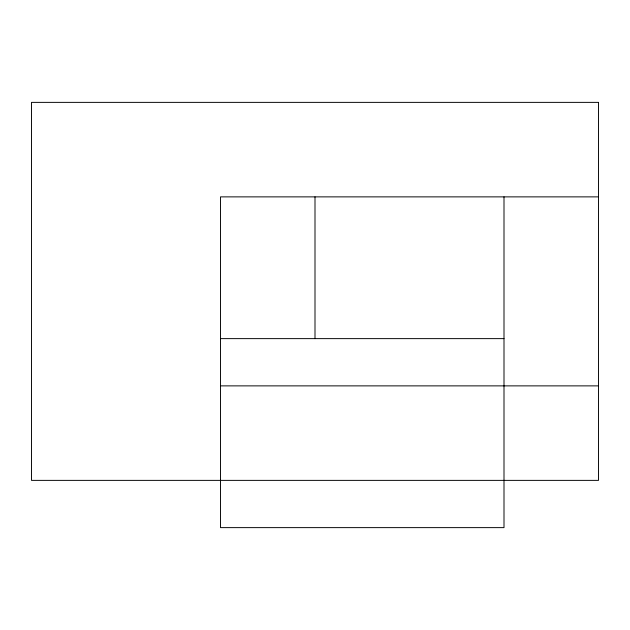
<?xml version="1.0" encoding="UTF-8"?>
<svg xmlns="http://www.w3.org/2000/svg" width="630" height="630" viewBox="0 0 630 630"><rect width="100%" height="100%" fill="white"/><g stroke="black" fill="none" stroke-linecap="round" stroke-linejoin="round"><path stroke-width="0.94" d="M598.5 196.875L220.5 196.875L220.5 527.625L504 527.625L504 196.875M220.5 338.625L504 338.625M220.5 385.875L598.5 385.875M315 196.875L315 338.625M598.5 102.375L31.5 102.375L31.5 480.375L598.5 480.375L598.5 102.375"/></g></svg>
